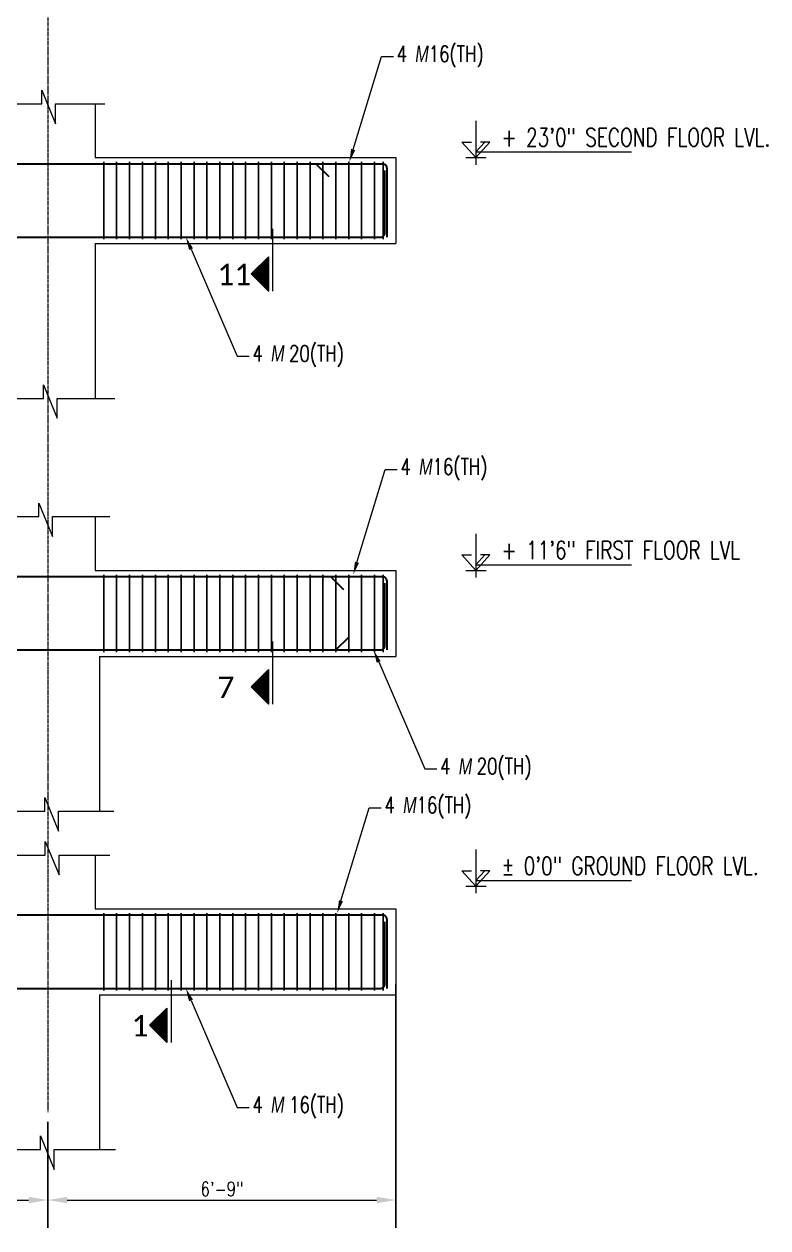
# Model space of a CAD drawing. Header units: inches. Extents: x 0 to 162649, y -36601 to -26324.
# Drawn here: x 156137.7 to 156310.8, y -35954.4 to -35674.5 of the extents above; entities that cross this region are included whole.
import ezdxf
from ezdxf import colors
from ezdxf.entities.mleader import LeaderData, LeaderLine
from ezdxf.math import Vec2, Vec3

# ---------------------------------------------------------------- set-up
doc = ezdxf.new("R2010")
doc.units = ezdxf.units.IN
doc.header["$MEASUREMENT"] = 0
doc.linetypes.add('CENTER2', pattern=[1.125, 0.75, -0.125, 0.125, -0.125])
for name, color, linetype, lineweight in [('Cen', 9, 'CENTER2', 5), ('Dim', 1, 'Continuous', 13), ('hatch', 252, 'Continuous', 0), ('OL_AR_Text', 140, 'Continuous', 5), ('Rein', 3, 'Continuous', 30), ('Stirrups', 191, 'Continuous', 25), ('Tag', 6, 'Continuous', 13), ('TEXT', 7, 'Continuous', 9)]:
    doc.layers.add(name, color=color, linetype=linetype, lineweight=lineweight)
doc.styles.add('1-8 Annotative Text', font='calibri.ttf', dxfattribs={"height": 0.125})
doc.styles.add('DIM', font='simplex.shx', dxfattribs={"width": 0.75})
doc.styles.add('T', font='romans.shx', dxfattribs={"width": 0.75, "height": 3})
doc.dimstyles.get("Standard").update_dxf_attribs({"dimscale": 36, "dimtxt": 0.09375, "dimasz": 0.125, "dimexe": 0.18, "dimexo": 0.0625, "dimgap": 0.015625, "dimtad": 1, "dimdec": 0, "dimzin": 0, "dimdsep": 46, "dimlunit": 4, "dimtxsty": 'DIM', "dimcen": 0.09, "dimadec": 0, "dimazin": 0, "dimtfac": 0.75, "dimtdec": 0, "dimtmove": 0, "dimatfit": 3, "dimfxl": 1, "dimtolj": 1, "dimtzin": 0, "dimlwd": 9, "dimarcsym": 0})

# ---------------------------------------------------------------- blocks, each defined once
blk = doc.blocks.new('*D212')
at = {"layer": 'Defpoints', "color": 0, "transparency": 16777216}
for p in [(156224.28, -35895.5), (156143.28, -35927.5), (156224.28, -35947.92)]:
    blk.add_point(p, dxfattribs=at)
at = {"layer": 'Dim', "color": 0, "lineweight": -2, "transparency": 16777216}
for p, q in [((156224.28, -35897.75), (156224.28, -35954.4)), ((156143.28, -35929.75), (156143.28, -35954.4))]:
    blk.add_line(p, q, dxfattribs=at)
at = {"layer": 'Dim', "color": 0, "lineweight": 9, "transparency": 16777216}
blk.add_line((156147.78, -35947.92), (156219.78, -35947.92), dxfattribs=at)
at = {"layer": 'Dim', "color": 0, "transparency": 16777216}
for points in [[(156147.78, -35947.17), (156147.78, -35948.67), (156143.28, -35947.92)], [(156219.78, -35947.17), (156219.78, -35948.67), (156224.28, -35947.92)]]:
    blk.add_solid(points, dxfattribs=at)
at = {"layer": 'Dim', "color": 0, "transparency": 16777216, "insert": (156183.78, -35945.35), "char_height": 3.375, "attachment_point": 5, "style": 'DIM'}
blk.add_mtext('\\A1;6\'-9"', dxfattribs=at)
blk = doc.blocks.new('LEVEL')
for p, q in [((0, 4.06), (0, -0.79)), ((0, 0), (-1.55, 1.71)), ((-1.55, 1.71), (-0.5, 1.71)), ((0, 0), (1.55, 1.71)), ((0, 0.63), (0.98, 1.71)), ((1.55, 1.71), (0.5, 1.71)), ((-1.13, 0), (1.13, 0)), ((0, 0.63), (17.25, 0.63))]:
    blk.add_line(p, q)
at = {"color": 2, "style": 'T'}
blk.add_attdef('LEV', (2.86, 1.24), '', height=2, dxfattribs=at)
blk = doc.blocks.new('*D559')
at = {"layer": 'Defpoints', "color": 0, "transparency": 16777216}
for p in [(156010.31, -35927.5), (156143.28, -35927.5), (156143.28, -35947.92)]:
    blk.add_point(p, dxfattribs=at)
at = {"layer": 'Dim', "color": 0, "lineweight": -2, "transparency": 16777216}
for p, q in [((156010.31, -35929.75), (156010.31, -35954.4)), ((156143.28, -35929.75), (156143.28, -35954.4))]:
    blk.add_line(p, q, dxfattribs=at)
at = {"layer": 'Dim', "color": 0, "lineweight": 9, "transparency": 16777216}
blk.add_line((156014.81, -35947.92), (156138.78, -35947.92), dxfattribs=at)
at = {"layer": 'Dim', "color": 0, "transparency": 16777216}
for points in [[(156014.81, -35947.17), (156014.81, -35948.67), (156010.31, -35947.92)], [(156138.78, -35947.17), (156138.78, -35948.67), (156143.28, -35947.92)]]:
    blk.add_solid(points, dxfattribs=at)
at = {"layer": 'Dim', "color": 0, "transparency": 16777216, "insert": (156076.8, -35945.35), "char_height": 3.375, "attachment_point": 5, "style": 'DIM'}
blk.add_mtext('\\A1;11\'-1"', dxfattribs=at)

msp = doc.modelspace()

# ---------------------------------------------------------------- hatches: boundary and pattern name
at = {"layer": 'Dim'}
h = msp.add_hatch(dxfattribs=at)
h.set_pattern_fill('ANSI31', color=256)
h.set_pattern_definition([(45, (-765.11374, 170), (-0.08838834765, 0.08838834765), [])])
h.paths.add_polyline_path([(156194.58, -35732.57), (156194.58, -35728.57), (156190.58, -35732.57), (156194.58, -35736.57)])
h = msp.add_hatch(dxfattribs=at)
h.set_pattern_fill('ANSI31', color=256)
h.set_pattern_definition([(45, (-765.11374, 74), (-0.08838834765, 0.08838834765), [])])
h.paths.add_polyline_path([(156194.58, -35828.57), (156194.58, -35824.57), (156190.58, -35828.57), (156194.58, -35832.57)])
h = msp.add_hatch(dxfattribs=at)
h.set_pattern_fill('ANSI31', color=256)
h.set_pattern_definition([(45, (-788.73482, -4.69035), (-0.08838834765, 0.08838834765), [])])
h.paths.add_polyline_path([(156170.96, -35907.26), (156170.96, -35903.26), (156166.96, -35907.26), (156170.96, -35911.26)])

# ---------------------------------------------------------------- linework, layer by layer
at = {"layer": 'Cen'}
msp.add_line((156143.28, -35102.69), (156143.28, -35927.5), dxfattribs=at)
at = {"layer": 'Dim'}
for p, q in [((156195.58, -35722.07), (156195.58, -35736.57)), ((156190.58, -35732.57), (156194.58, -35728.57)), ((156194.58, -35728.57), (156194.58, -35736.57)), ((156190.58, -35732.57), (156194.58, -35736.57)), ((156194.58, -35736.57), (156194.58, -35732.57)), ((156195.58, -35818.07), (156195.58, -35832.57)), ((156190.58, -35828.57), (156194.58, -35824.57)), ((156194.58, -35824.57), (156194.58, -35832.57)), ((156190.58, -35828.57), (156194.58, -35832.57)), ((156194.58, -35832.57), (156194.58, -35828.57)), ((156171.96, -35896.76), (156171.96, -35911.26)), ((156166.96, -35907.26), (156170.96, -35903.26)), ((156170.96, -35903.26), (156170.96, -35911.26)), ((156166.96, -35907.26), (156170.96, -35911.26)), ((156170.96, -35911.26), (156170.96, -35907.26))]:
    msp.add_line(p, q, dxfattribs=at)
at = {"layer": 'hatch'}
for p, q in [((156141.9, -35693), (156141.9, -35689.83)), ((156141.9, -35689.83), (156145.08, -35697.63)), ((156127.65, -35693), (156141.9, -35693)), ((156145.08, -35697.63), (156145.08, -35693)), ((156145.08, -35693), (156156.55, -35693)), ((156154.28, -35693), (156154.28, -35705.5)), ((156154.28, -35705.5), (156224.28, -35705.5)), ((156224.28, -35705.5), (156224.28, -35725.5)), ((156154.28, -35725.5), (156154.28, -35761.5)), ((156154.28, -35725.5), (156224.28, -35725.5)), ((156142.23, -35761.5), (156142.23, -35758.33)), ((156142.23, -35758.33), (156145.41, -35766.13)), ((156127.5, -35761.5), (156142.23, -35761.5)), ((156145.41, -35766.13), (156145.41, -35761.5)), ((156145.41, -35761.5), (156158.82, -35761.5)), ((156141.17, -35789), (156141.17, -35785.83)), ((156141.17, -35785.83), (156144.35, -35793.63)), ((156127.84, -35789), (156141.17, -35789)), ((156144.35, -35793.63), (156144.35, -35789)), ((156144.35, -35789), (156157.67, -35789)), ((156154.28, -35789), (156154.28, -35801.5)), ((156154.28, -35801.5), (156224.28, -35801.5)), ((156224.28, -35801.5), (156224.28, -35821.5)), ((156155.28, -35821.5), (156155.28, -35857.5)), ((156155.28, -35821.5), (156224.28, -35821.5)), ((156142.57, -35857.5), (156142.57, -35854.33)), ((156142.57, -35854.33), (156145.76, -35862.13)), ((156128.04, -35857.5), (156142.57, -35857.5)), ((156145.76, -35862.13), (156145.76, -35857.5)), ((156145.76, -35857.5), (156158.65, -35857.5)), ((156142.68, -35867.69), (156142.68, -35864.52)), ((156142.68, -35864.52), (156145.87, -35872.32)), ((156126.6, -35867.69), (156142.68, -35867.69)), ((156145.87, -35872.32), (156145.87, -35867.69)), ((156145.87, -35867.69), (156157.72, -35867.69)), ((156154.28, -35867.69), (156154.28, -35880.19)), ((156154.28, -35880.19), (156224.28, -35880.19)), ((156224.28, -35880.19), (156224.28, -35900.19)), ((156155.28, -35900.19), (156155.28, -35936.19)), ((156155.28, -35900.19), (156224.28, -35900.19)), ((156141.59, -35936.19), (156141.59, -35933.02)), ((156141.59, -35933.02), (156144.77, -35940.82)), ((156127.25, -35936.19), (156141.59, -35936.19)), ((156144.77, -35940.82), (156144.77, -35936.19)), ((156144.77, -35936.19), (156159.02, -35936.19))]:
    msp.add_line(p, q, dxfattribs=at)
at = {"layer": 'Rein'}
for p, q in [((156208.74, -35710), (156205.74, -35707)), ((156212.15, -35806), (156209.15, -35803)), ((156210.28, -35820), (156213.28, -35817))]:
    msp.add_line(p, q, dxfattribs=at)
for points in [[(156222.19, -35724), (156222.19, -35708, 0.414214), (156221.19, -35707), (155508.06, -35707, 0.414214), (155507.06, -35708), (155507.06, -35724.5)], [(155527.1, -35724), (156220.69, -35724, 0.414214), (156221.69, -35723), (156221.69, -35708.5)], [(156222.19, -35820), (156222.19, -35804, 0.414214), (156221.19, -35803), (155508.06, -35803, 0.414214), (155507.06, -35804), (155507.06, -35820.5)], [(155527.47, -35820), (156220.69, -35820, 0.414214), (156221.69, -35819), (156221.69, -35804.5)], [(155553.06, -35870.93), (155553.06, -35897.69, 0.414214), (155554.06, -35898.69), (156220.69, -35898.69, 0.414214), (156221.69, -35897.69), (156221.69, -35883.19)], [(156222.19, -35898.69), (156222.19, -35882.69, 0.414214), (156221.19, -35881.69), (155553.06, -35881.69, 0.414214), (155552.06, -35882.69), (155552.06, -35915.25)]]:
    msp.add_lwpolyline(points, format="xyb", dxfattribs=at)
at = {"layer": 'Stirrups'}
for p, q in [((156156.28, -35724.5), (156156.28, -35706.5)), ((156159.28, -35724.5), (156159.28, -35706.5)), ((156162.28, -35724.5), (156162.28, -35706.5)), ((156165.28, -35724.5), (156165.28, -35706.5)), ((156168.28, -35724.5), (156168.28, -35706.5)), ((156171.28, -35724.5), (156171.28, -35706.5)), ((156174.28, -35724.5), (156174.28, -35706.5)), ((156177.28, -35724.5), (156177.28, -35706.5)), ((156180.28, -35724.5), (156180.28, -35706.5)), ((156183.28, -35724.5), (156183.28, -35706.5)), ((156186.28, -35724.5), (156186.28, -35706.5)), ((156189.28, -35724.5), (156189.28, -35706.5)), ((156192.28, -35724.5), (156192.28, -35706.5)), ((156195.28, -35724.5), (156195.28, -35706.5)), ((156198.28, -35724.5), (156198.28, -35706.5)), ((156201.28, -35724.5), (156201.28, -35706.5)), ((156204.28, -35724.5), (156204.28, -35706.5)), ((156207.28, -35724.5), (156207.28, -35706.5)), ((156210.28, -35724.5), (156210.28, -35706.5)), ((156213.28, -35724.5), (156213.28, -35706.5)), ((156216.28, -35724.5), (156216.28, -35706.5)), ((156219.28, -35724.5), (156219.28, -35706.5)), ((156221.28, -35724.5), (156221.28, -35706.5)), ((156156.28, -35820.5), (156156.28, -35802.5)), ((156159.28, -35820.5), (156159.28, -35802.5)), ((156162.28, -35820.5), (156162.28, -35802.5)), ((156165.28, -35820.5), (156165.28, -35802.5)), ((156168.28, -35820.5), (156168.28, -35802.5)), ((156171.28, -35820.5), (156171.28, -35802.5)), ((156174.28, -35820.5), (156174.28, -35802.5)), ((156177.28, -35820.5), (156177.28, -35802.5)), ((156180.28, -35820.5), (156180.28, -35802.5)), ((156183.28, -35820.5), (156183.28, -35802.5)), ((156186.28, -35820.5), (156186.28, -35802.5)), ((156189.28, -35820.5), (156189.28, -35802.5)), ((156192.28, -35820.5), (156192.28, -35802.5)), ((156195.28, -35820.5), (156195.28, -35802.5)), ((156198.28, -35820.5), (156198.28, -35802.5)), ((156201.28, -35820.5), (156201.28, -35802.5)), ((156204.28, -35820.5), (156204.28, -35802.5)), ((156207.28, -35820.5), (156207.28, -35802.5)), ((156210.28, -35820.5), (156210.28, -35802.5)), ((156213.28, -35820.5), (156213.28, -35802.5)), ((156216.28, -35820.5), (156216.28, -35802.5)), ((156219.28, -35820.5), (156219.28, -35802.5)), ((156221.28, -35820.5), (156221.28, -35802.5)), ((156156.28, -35899.19), (156156.28, -35881.19)), ((156159.28, -35899.19), (156159.28, -35881.19)), ((156162.28, -35899.19), (156162.28, -35881.19)), ((156165.28, -35899.19), (156165.28, -35881.19)), ((156168.28, -35899.19), (156168.28, -35881.19)), ((156171.28, -35899.19), (156171.28, -35881.19)), ((156174.28, -35899.19), (156174.28, -35881.19)), ((156177.28, -35899.19), (156177.28, -35881.19)), ((156180.28, -35899.19), (156180.28, -35881.19)), ((156183.28, -35899.19), (156183.28, -35881.19)), ((156186.28, -35899.19), (156186.28, -35881.19)), ((156189.28, -35899.19), (156189.28, -35881.19)), ((156192.28, -35899.19), (156192.28, -35881.19)), ((156195.28, -35899.19), (156195.28, -35881.19)), ((156198.28, -35899.19), (156198.28, -35881.19)), ((156201.28, -35899.19), (156201.28, -35881.19)), ((156204.28, -35899.19), (156204.28, -35881.19)), ((156207.28, -35899.19), (156207.28, -35881.19)), ((156210.28, -35899.19), (156210.28, -35881.19)), ((156213.28, -35899.19), (156213.28, -35881.19)), ((156216.28, -35899.19), (156216.28, -35881.19)), ((156219.28, -35899.19), (156219.28, -35881.19)), ((156221.28, -35899.19), (156221.28, -35881.19))]:
    msp.add_line(p, q, dxfattribs=at)

# ---------------------------------------------------------------- block references
at = {"layer": 'Tag'}
ref = msp.add_blockref('LEVEL', (156242.87, -35705.5), dxfattribs=dict(at, xscale=2.1, yscale=2.1, zscale=2.1))
ref.add_attrib('LEV', '+ 23\'0" SECOND FLOOR LVL.', (156248.87, -35702.89), dxfattribs={"layer": '0', "color": 2, "height": 4.2, "style": 'T', "width": 0.75})
ref = msp.add_blockref('LEVEL', (156242.87, -35801.5), dxfattribs=dict(at, xscale=2.1, yscale=2.1, zscale=2.1))
ref.add_attrib('LEV', '+ 11\'6" FIRST FLOOR LVL', (156248.87, -35798.89), dxfattribs={"layer": '0', "color": 2, "height": 4.2, "style": 'T', "width": 0.75})
ref = msp.add_blockref('LEVEL', (156242.87, -35874.93), dxfattribs=dict(at, xscale=2.1, yscale=2.1, zscale=2.1))
ref.add_attrib('LEV', '%%p 0\'0" GROUND FLOOR LVL.', (156248.87, -35872.32), dxfattribs={"layer": '0', "color": 2, "height": 4.2, "style": 'T', "width": 0.75})

# ---------------------------------------------------------------- texts
at = {"layer": 'OL_AR_Text', "char_height": 5, "width": 3.8192065e-317, "attachment_point": 1, "style": '1-8 Annotative Text'}
for s, insert in [('11', (156182.71, -35730.18)), ('7', (156182.71, -35826.18)), ('1', (156162.74, -35904.87))]:
    msp.add_mtext(s, dxfattribs=dict(at, insert=insert))

# ---------------------------------------------------------------- dimensions: what is measured, and where the dimension line sits
at = {"layer": 'Dim'}
for base, p1, p2, picture, middle in [((156224.28, -35947.92), (156143.28, -35927.5), (156224.28, -35895.5), '*D212', (156183.78, -35945.35)), ((156143.28, -35947.92), (156010.31, -35927.5), (156143.28, -35927.5), '*D559', (156076.8, -35945.35))]:
    dim = msp.add_linear_dim(base=base, p1=p1, p2=p2, dimstyle='Standard', override={"dimtmove": 1}, dxfattribs=at)
    dim.commit()
    dim.dimension.update_dxf_attribs({"geometry": picture, "text_midpoint": middle})

# ---------------------------------------------------------------- leaders
at = {"layer": 'TEXT'}
ml = msp.add_multileader_mtext('Standard', dxfattribs=at)
ml.set_content('4 {\\Fgothici|c0;M}16(TH)', color=256, style='DIM')
ml.set_leader_properties(color=1, linetype='ByLayer', lineweight=9)
ml.build(insert=Vec2(0, 0))
ml.multileader.update_dxf_attribs({"text_right_attachment_type": 2, "dogleg_length": 0.25, "arrow_head_size": 3, "scale": 32})
ctx = ml.context
ctx.base_point, ctx.scale, ctx.char_height, ctx.arrow_head_size, ctx.landing_gap_size, ctx.plane_origin = Vec3(156223.69, -35682), 32, 3.75, 3, 0.75, Vec3(156244.01, -35701.3)
ctx.right_attachment = 2
notes = []
notes.append((ctx, [(0, (1, 1, 0), (156220.88, -35682), (1, 0), 2.81, [(0, [(156213.44, -35706.5)], 0, [])])]))
ctx.mtext.insert, ctx.mtext.flow_direction = Vec3(156224.44, -35679.5), 5
ml = msp.add_multileader_mtext('Standard', dxfattribs=at)
ml.set_content('4 {\\Fgothici|c0;M }20(TH)  ', color=256, style='DIM')
ml.set_leader_properties(color=1, linetype='ByLayer', lineweight=9)
ml.build(insert=Vec2(0, 0))
ml.multileader.update_dxf_attribs({"text_right_attachment_type": 2, "dogleg_length": 0.25, "arrow_head_size": 3, "scale": 32})
ctx = ml.context
ctx.base_point, ctx.scale, ctx.char_height, ctx.arrow_head_size, ctx.landing_gap_size, ctx.plane_origin = Vec3(156190.13, -35751.67), 32, 3.75, 3, 0.75, Vec3(156210.46, -35770.97)
ctx.right_attachment = 2
notes.append((ctx, [(0, (1, 1, 0), (156187.33, -35751.67), (1, 0), 2.81, [(0, [(156175.4, -35724.04)], 0, [])])]))
ctx.mtext.insert, ctx.mtext.flow_direction = Vec3(156190.88, -35749.17), 5
ml = msp.add_multileader_mtext('Standard', dxfattribs=at)
ml.set_content('4 {\\Fgothici|c0;M}16(TH)', color=256, style='DIM')
ml.set_leader_properties(color=1, linetype='ByLayer', lineweight=9)
ml.build(insert=Vec2(0, 0))
ml.multileader.update_dxf_attribs({"text_right_attachment_type": 2, "dogleg_length": 0.25, "arrow_head_size": 3, "scale": 32})
ctx = ml.context
ctx.base_point, ctx.scale, ctx.char_height, ctx.arrow_head_size, ctx.landing_gap_size, ctx.plane_origin = Vec3(156224.58, -35778), 32, 3.75, 3, 0.75, Vec3(156244.9, -35797.3)
ctx.right_attachment = 2
notes.append((ctx, [(0, (1, 1, 0), (156221.77, -35778), (1, 0), 2.81, [(0, [(156214.33, -35802.5)], 0, [])])]))
ctx.mtext.insert, ctx.mtext.flow_direction = Vec3(156225.33, -35775.5), 5
ml = msp.add_multileader_mtext('Standard', dxfattribs=at)
ml.set_content('4 {\\Fgothici|c0;M }20(TH)  ', color=256, style='DIM')
ml.set_leader_properties(color=1, linetype='ByLayer', lineweight=9)
ml.build(insert=Vec2(0, 0))
ml.multileader.update_dxf_attribs({"text_right_attachment_type": 2, "dogleg_length": 0.25, "arrow_head_size": 3, "scale": 32})
ctx = ml.context
ctx.base_point, ctx.scale, ctx.char_height, ctx.arrow_head_size, ctx.landing_gap_size, ctx.plane_origin = Vec3(156233.8, -35847.67), 32, 3.75, 3, 0.75, Vec3(156254.12, -35866.97)
ctx.right_attachment = 2
notes.append((ctx, [(0, (1, 1, 0), (156230.99, -35847.67), (1, 0), 2.81, [(0, [(156219.06, -35820.04)], 0, [])])]))
ctx.mtext.insert, ctx.mtext.flow_direction = Vec3(156234.55, -35845.17), 5
ml = msp.add_multileader_mtext('Standard', dxfattribs=at)
ml.set_content('4 {\\Fgothici|c0;M}16(TH)', color=256, style='DIM')
ml.set_leader_properties(color=1, linetype='ByLayer', lineweight=9)
ml.build(insert=Vec2(0, 0))
ml.multileader.update_dxf_attribs({"text_right_attachment_type": 2, "dogleg_length": 0.25, "arrow_head_size": 3, "scale": 32})
ctx = ml.context
ctx.base_point, ctx.scale, ctx.char_height, ctx.arrow_head_size, ctx.landing_gap_size, ctx.plane_origin = Vec3(156220.86, -35856.69), 32, 3.75, 3, 0.75, Vec3(156241.18, -35875.99)
ctx.right_attachment = 2
notes.append((ctx, [(0, (1, 1, 0), (156218.05, -35856.69), (1, 0), 2.81, [(0, [(156210.61, -35881.19)], 0, [])])]))
ctx.mtext.insert, ctx.mtext.flow_direction = Vec3(156221.61, -35854.19), 5
ml = msp.add_multileader_mtext('Standard', dxfattribs=at)
ml.set_content('4 {\\Fgothici|c0;M }16(TH)  ', color=256, style='DIM')
ml.set_leader_properties(color=1, linetype='ByLayer', lineweight=9)
ml.build(insert=Vec2(0, 0))
ml.multileader.update_dxf_attribs({"text_right_attachment_type": 2, "dogleg_length": 0.25, "arrow_head_size": 3, "scale": 32})
ctx = ml.context
ctx.base_point, ctx.scale, ctx.char_height, ctx.arrow_head_size, ctx.landing_gap_size, ctx.plane_origin = Vec3(156190.13, -35926.36), 32, 3.75, 3, 0.75, Vec3(156210.46, -35945.66)
ctx.right_attachment = 2
notes.append((ctx, [(0, (1, 1, 0), (156187.33, -35926.36), (1, 0), 2.81, [(0, [(156175.4, -35898.74)], 0, [])])]))
ctx.mtext.insert, ctx.mtext.flow_direction = Vec3(156190.88, -35923.86), 5
for ctx, leaders in notes:
    for number, flags, end, landing, length, lines in leaders:
        leader = LeaderData()
        leader.index, (leader.has_last_leader_line, leader.has_dogleg_vector, leader.attachment_direction) = number, flags
        leader.last_leader_point, leader.dogleg_vector, leader.dogleg_length = Vec3(end), Vec3(landing), length
        for number, points, colour, breaks in lines:
            line = LeaderLine()
            line.index, line.vertices, line.color, line.breaks = number, Vec3.list(points), colors.encode_raw_color(colour), breaks
            leader.lines.append(line)
        ctx.leaders.append(leader)

doc.saveas('drawing.dxf')
